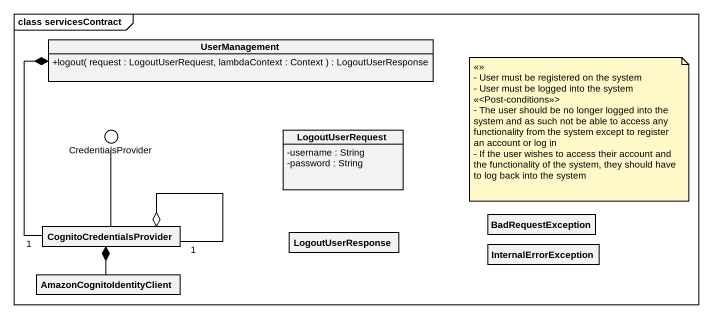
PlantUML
@startuml
mainframe class servicesContract
allowmixing
hide circle
hide empty members
skinparam classAttributeIconSize 0
class UserManagement {
  +logout( request : LogoutUserRequest, lambdaContext : Context ) : LogoutUserResponse
}
() CredentialsProvider
class LogoutUserRequest {
  -username : String
  -password : String
}
class BadRequestException
class CognitoCredentialsProvider
class LogoutUserResponse
class InternalErrorException
class AmazonCognitoIdentityClient
UserManagement *-- "1" CognitoCredentialsProvider
CognitoCredentialsProvider -up- CredentialsProvider
CognitoCredentialsProvider o-- "1" CognitoCredentialsProvider
CognitoCredentialsProvider *-- AmazonCognitoIdentityClient
note as N1
  <<>>
  - User must be registered on the system
  - User must be logged into the system
  <<<Post-conditions>>>
  - The user should be no longer logged into the system and as such not be able to access any functionality from the system except to register an account or log in
  - If the user wishes to access their account and the functionality of the system, they should have to log back into the system
end note
@enduml
